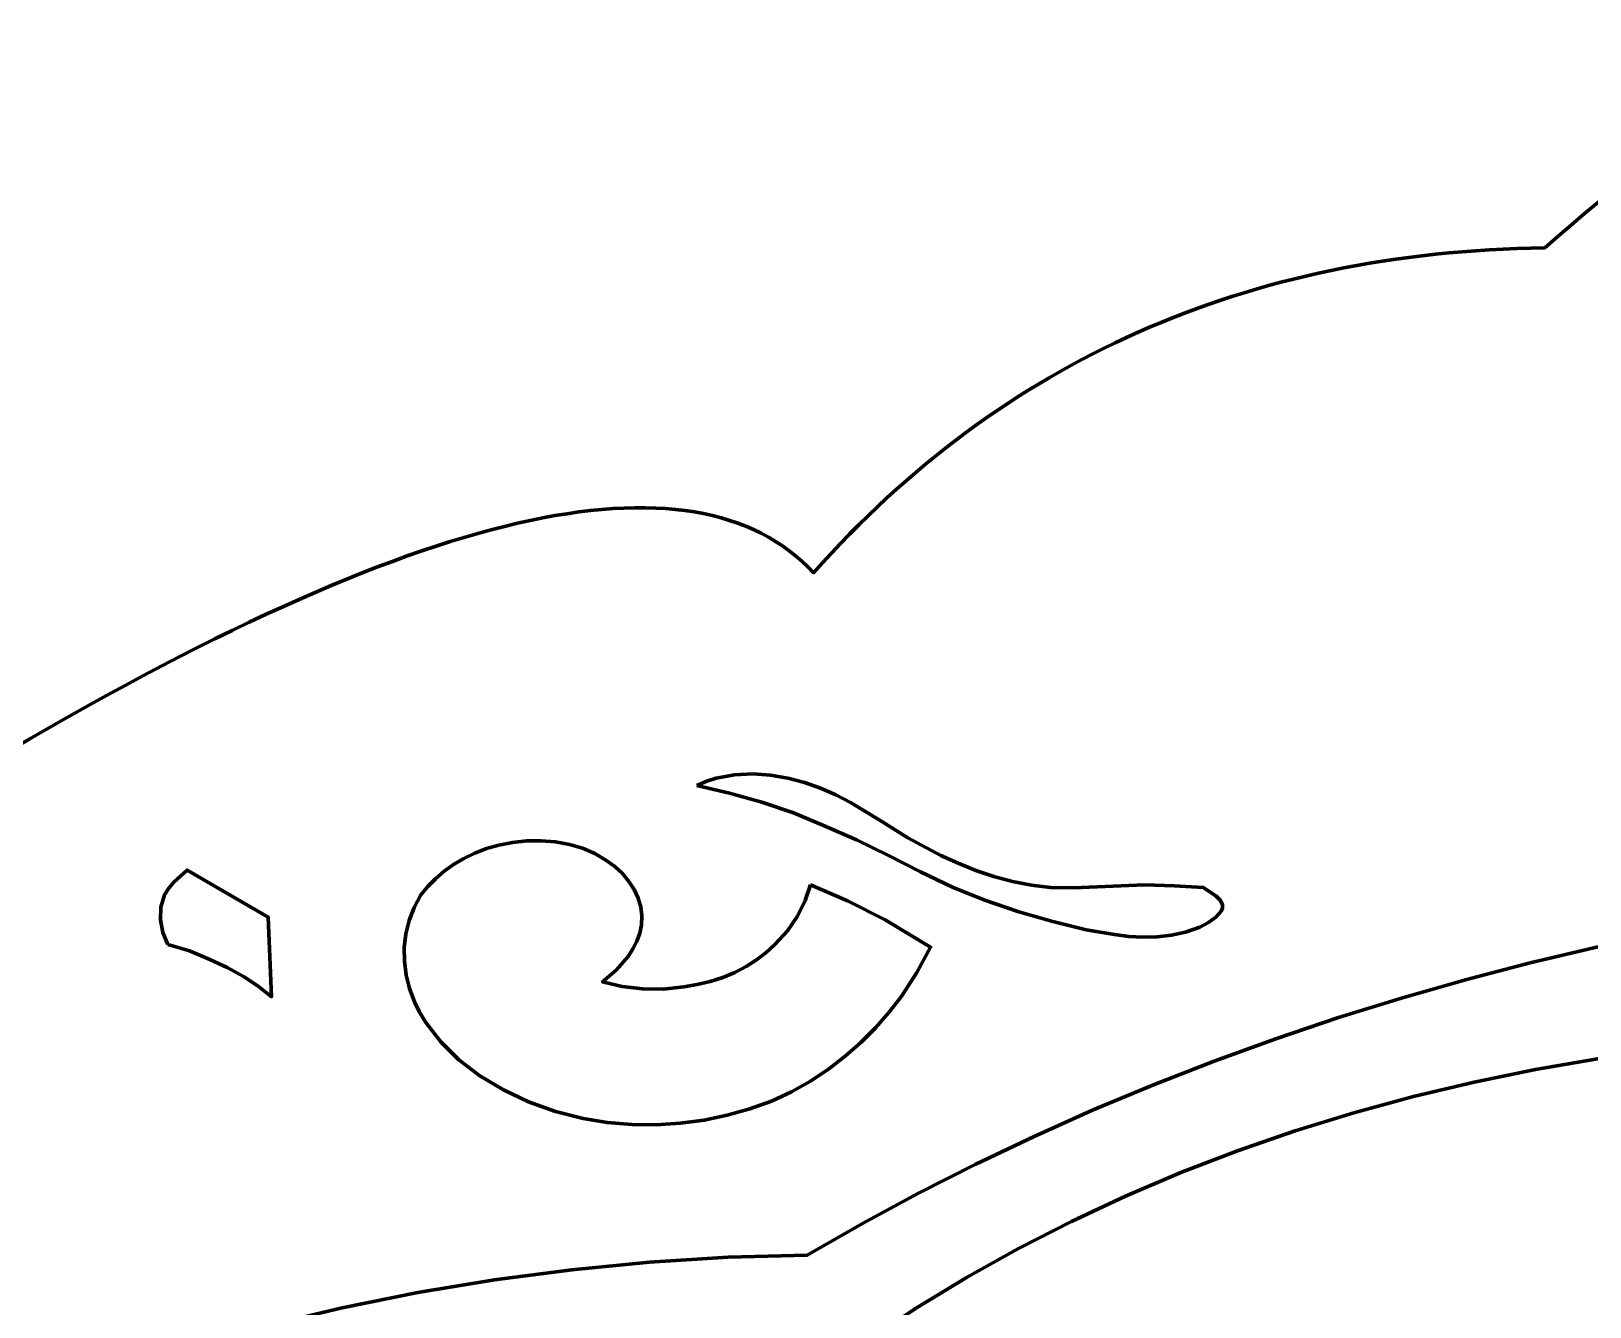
# Model space of a CAD drawing. Header units: millimetres. Extents: x -607 to 1451, y -798 to 283.
# Drawn here: x 333.4 to 348.88, y -640.19 to -627.52 of the extents above; entities that cross this region are included whole.
import ezdxf

# ---------------------------------------------------------------- set-up
doc = ezdxf.new("R2010")
doc.units = ezdxf.units.MM
doc.header["$MEASUREMENT"] = 0
doc.layers.add('layer 1', color=7, linetype='Continuous')

msp = doc.modelspace()

# ---------------------------------------------------------------- linework, layer by layer
at = {"layer": 'layer 1', "color": 242, "lineweight": 100}
msp.add_open_spline([(351.9345, -627.5165), (351.0278, -627.6915), (349.8621, -628.409), (348.4373, -629.6686), (348.4373, -629.6686), (345.4718, -629.7111), (343.0507, -630.7872), (341.1746, -632.8965), (341.1746, -632.8965), (339.9794, -631.6137), (337.2535, -632.2414), (332.9971, -634.7795), (332.9971, -634.7795), (330.6201, -634.0571), (328.2528, -635.1692), (325.8957, -638.115), (325.8957, -638.115), (324.6505, -637.3997), (323.3233, -637.1129), (321.9146, -637.2542), (321.9146, -637.2542), (320.578, -637.0313), (319.2867, -637.6591), (318.041, -639.1372), (318.041, -639.1372), (317.2286, -640.652), (317.6589, -642.0331), (319.3322, -643.2797), (319.3322, -643.2797), (321.52, -647.978), (322.614, -650.3273), (322.614, -650.3273), (322.614, -650.3273), (323.4749, -650.2913), (323.9051, -650.2735), (323.9051, -650.2735), (323.9051, -650.2735), (323.9412, -652.1743), (323.9589, -653.1248), (323.9589, -653.1248), (323.9589, -653.1248), (322.3451, -653.1247), (321.538, -653.1248), (321.538, -653.1248), (321.538, -653.1248), (323.6933, -656.3203), (324.5181, -658.4634), (324.0126, -659.5537), (324.0126, -659.5537), (324.0487, -677.5044), (324.0664, -686.4797), (324.0664, -686.4797), (324.0664, -686.4797), (323.0353, -688.1702), (323.0261, -689.7752), (324.0395, -691.2946), (324.0395, -691.2946), (324.4835, -692.2493), (324.0081, -693.3702), (322.6138, -694.6571), (322.6138, -694.6571), (323.4567, -696.6613), (323.4747, -698.6877), (322.6676, -700.7363), (322.6676, -700.7363), (323.1217, -705.5435), (325.184, -708.8075), (328.8546, -710.5277), (328.8546, -710.5277), (331.5938, -709.5959), (333.4408, -707.0317), (334.3957, -702.8345), (334.3957, -702.8345), (346.2676, -702.7268), (352.2034, -702.6732), (352.2034, -702.6732)], degree=3, knots=[0, 0, 0, 0, 0.05, 0.05, 0.05, 0.05, 0.1, 0.1, 0.1, 0.1, 0.15, 0.15, 0.15, 0.15, 0.2, 0.2, 0.2, 0.2, 0.25, 0.25, 0.25, 0.25, 0.3, 0.3, 0.3, 0.3, 0.35, 0.35, 0.35, 0.35, 0.4, 0.4, 0.4, 0.4, 0.45, 0.45, 0.45, 0.45, 0.5, 0.5, 0.5, 0.5, 0.55, 0.55, 0.55, 0.55, 0.6, 0.6, 0.6, 0.6, 0.65, 0.65, 0.65, 0.65, 0.7, 0.7, 0.7, 0.7, 0.75, 0.75, 0.75, 0.75, 0.8, 0.8, 0.8, 0.8, 0.85, 0.85, 0.85, 0.85, 0.9, 0.9, 0.9, 0.9, 1, 1, 1, 1], dxfattribs=at)
at = {"layer": 'layer 1', "lineweight": 100}
for points, knots in [([(340.0152, -635.011), (340.0152, -635.011), (340.1158, -634.9657), (340.1158, -634.9657), (340.1158, -634.9657), (340.1158, -634.9657), (340.2087, -634.9371), (340.2087, -634.9371), (340.2087, -634.9371), (340.2087, -634.9371), (340.3894, -634.9041), (340.3894, -634.9041), (340.3894, -634.9041), (340.3894, -634.9041), (340.5708, -634.8944), (340.5708, -634.8944), (340.5708, -634.8944), (340.5708, -634.8944), (340.7485, -634.9061), (340.7485, -634.9061), (340.7485, -634.9061), (340.7485, -634.9061), (340.9179, -634.9371), (340.9179, -634.9371), (340.9179, -634.9371), (340.9179, -634.9371), (341.086, -634.9797), (341.086, -634.9797), (341.086, -634.9797), (341.086, -634.9797), (341.2448, -635.0362), (341.2448, -635.0362), (341.2448, -635.0362), (341.2448, -635.0362), (341.3963, -635.104), (341.3963, -635.104), (341.3963, -635.104), (341.3963, -635.104), (341.5424, -635.1807), (341.5424, -635.1807), (341.5424, -635.1807), (341.5424, -635.1807), (341.8258, -635.3516), (341.8258, -635.3516), (341.8258, -635.3516), (341.8258, -635.3516), (342.1108, -635.5294), (342.1108, -635.5294), (342.1108, -635.5294), (342.1108, -635.5294), (342.4392, -635.7046), (342.4392, -635.7046), (342.4392, -635.7046), (342.4392, -635.7046), (342.6104, -635.783), (342.6104, -635.783), (342.6104, -635.783), (342.6104, -635.783), (342.786, -635.8532), (342.786, -635.8532), (342.786, -635.8532), (342.786, -635.8532), (342.9659, -635.9136), (342.9659, -635.9136), (342.9659, -635.9136), (342.9659, -635.9136), (343.15, -635.9631), (343.15, -635.9631), (343.15, -635.9631), (343.15, -635.9631), (343.3379, -636.0001), (343.3379, -636.0001), (343.3379, -636.0001), (343.3379, -636.0001), (343.5293, -636.023), (343.5293, -636.023), (343.5293, -636.023), (343.5293, -636.023), (343.7577, -636.0263), (343.7577, -636.0263), (343.7577, -636.0263), (343.7577, -636.0263), (343.9911, -636.0171), (343.9911, -636.0171), (343.9911, -636.0171), (343.9911, -636.0171), (344.4643, -635.9983), (344.4643, -635.9983), (344.4643, -635.9983), (344.4643, -635.9983), (344.7567, -636.0085), (344.7567, -636.0085), (344.7567, -636.0085), (344.7567, -636.0085), (345.0446, -636.023), (345.0446, -636.023), (345.0446, -636.023), (345.0446, -636.023), (345.1711, -636.1075), (345.1711, -636.1075), (345.1711, -636.1075), (345.1711, -636.1075), (345.2168, -636.1526), (345.2168, -636.1526), (345.2168, -636.1526), (345.2168, -636.1526), (345.2381, -636.1957), (345.2381, -636.1957), (345.2381, -636.1957), (345.2381, -636.1957), (345.2355, -636.2281), (345.2355, -636.2281), (345.2355, -636.2281), (345.2355, -636.2281), (345.2226, -636.2592), (345.2226, -636.2592), (345.2226, -636.2592), (345.2226, -636.2592), (345.1718, -636.3173), (345.1718, -636.3173), (345.1718, -636.3173), (345.1718, -636.3173), (345.0976, -636.3701), (345.0976, -636.3701), (345.0976, -636.3701), (345.0976, -636.3701), (345.0123, -636.4178), (345.0123, -636.4178), (345.0123, -636.4178), (345.0123, -636.4178), (344.8705, -636.467), (344.8705, -636.467), (344.8705, -636.467), (344.8705, -636.467), (344.7288, -636.4983), (344.7288, -636.4983), (344.7288, -636.4983), (344.7288, -636.4983), (344.5875, -636.5142), (344.5875, -636.5142), (344.5875, -636.5142), (344.5875, -636.5142), (344.4465, -636.5168), (344.4465, -636.5168), (344.4465, -636.5168), (344.4465, -636.5168), (344.3056, -636.5086), (344.3056, -636.5086), (344.3056, -636.5086), (344.3056, -636.5086), (344.1649, -636.492), (344.1649, -636.492), (344.1649, -636.492), (344.1649, -636.492), (343.884, -636.4425), (343.884, -636.4425), (343.884, -636.4425), (343.884, -636.4425), (343.5397, -636.3576), (343.5397, -636.3576), (343.5397, -636.3576), (343.5397, -636.3576), (343.2024, -636.2605), (343.2024, -636.2605), (343.2024, -636.2605), (343.2024, -636.2605), (342.8754, -636.1494), (342.8754, -636.1494), (342.8754, -636.1494), (342.8754, -636.1494), (342.5622, -636.023), (342.5622, -636.023), (342.5622, -636.023), (342.5622, -636.023), (342.2365, -635.8686), (342.2365, -635.8686), (342.2365, -635.8686), (342.2365, -635.8686), (341.9195, -635.707), (341.9195, -635.707), (341.9195, -635.707), (341.9195, -635.707), (341.6014, -635.549), (341.6014, -635.549), (341.6014, -635.549), (341.6014, -635.549), (341.2726, -635.406), (341.2726, -635.406), (341.2726, -635.406), (341.2726, -635.406), (340.9745, -635.282), (340.9745, -635.282), (340.9745, -635.282), (340.9745, -635.282), (340.6628, -635.1769), (340.6628, -635.1769), (340.6628, -635.1769), (340.6628, -635.1769), (340.3417, -635.0877), (340.3417, -635.0877), (340.3417, -635.0877), (340.3417, -635.0877), (340.0152, -635.0112), (340.0152, -635.0112)], [0, 0, 0, 0, 0.0192308, 0.0192308, 0.0192308, 0.0192308, 0.0384615, 0.0384615, 0.0384615, 0.0384615, 0.0576923, 0.0576923, 0.0576923, 0.0576923, 0.0769231, 0.0769231, 0.0769231, 0.0769231, 0.0961538, 0.0961538, 0.0961538, 0.0961538, 0.1153846, 0.1153846, 0.1153846, 0.1153846, 0.1346154, 0.1346154, 0.1346154, 0.1346154, 0.1538462, 0.1538462, 0.1538462, 0.1538462, 0.1730769, 0.1730769, 0.1730769, 0.1730769, 0.1923077, 0.1923077, 0.1923077, 0.1923077, 0.2115385, 0.2115385, 0.2115385, 0.2115385, 0.2307692, 0.2307692, 0.2307692, 0.2307692, 0.25, 0.25, 0.25, 0.25, 0.2692308, 0.2692308, 0.2692308, 0.2692308, 0.2884615, 0.2884615, 0.2884615, 0.2884615, 0.3076923, 0.3076923, 0.3076923, 0.3076923, 0.3269231, 0.3269231, 0.3269231, 0.3269231, 0.3461538, 0.3461538, 0.3461538, 0.3461538, 0.3653846, 0.3653846, 0.3653846, 0.3653846, 0.3846154, 0.3846154, 0.3846154, 0.3846154, 0.4038462, 0.4038462, 0.4038462, 0.4038462, 0.4230769, 0.4230769, 0.4230769, 0.4230769, 0.4423077, 0.4423077, 0.4423077, 0.4423077, 0.4615385, 0.4615385, 0.4615385, 0.4615385, 0.4807692, 0.4807692, 0.4807692, 0.4807692, 0.5, 0.5, 0.5, 0.5, 0.5192308, 0.5192308, 0.5192308, 0.5192308, 0.5384615, 0.5384615, 0.5384615, 0.5384615, 0.5576923, 0.5576923, 0.5576923, 0.5576923, 0.5769231, 0.5769231, 0.5769231, 0.5769231, 0.5961538, 0.5961538, 0.5961538, 0.5961538, 0.6153846, 0.6153846, 0.6153846, 0.6153846, 0.6346154, 0.6346154, 0.6346154, 0.6346154, 0.6538462, 0.6538462, 0.6538462, 0.6538462, 0.6730769, 0.6730769, 0.6730769, 0.6730769, 0.6923077, 0.6923077, 0.6923077, 0.6923077, 0.7115385, 0.7115385, 0.7115385, 0.7115385, 0.7307692, 0.7307692, 0.7307692, 0.7307692, 0.75, 0.75, 0.75, 0.75, 0.7692308, 0.7692308, 0.7692308, 0.7692308, 0.7884615, 0.7884615, 0.7884615, 0.7884615, 0.8076923, 0.8076923, 0.8076923, 0.8076923, 0.8269231, 0.8269231, 0.8269231, 0.8269231, 0.8461538, 0.8461538, 0.8461538, 0.8461538, 0.8653846, 0.8653846, 0.8653846, 0.8653846, 0.8846154, 0.8846154, 0.8846154, 0.8846154, 0.9038462, 0.9038462, 0.9038462, 0.9038462, 0.9230769, 0.9230769, 0.9230769, 0.9230769, 0.9423077, 0.9423077, 0.9423077, 0.9423077, 0.9615385, 0.9615385, 0.9615385, 0.9615385, 1, 1, 1, 1]), ([(341.1436, -635.9982), (341.1436, -635.9982), (341.0916, -636.1535), (341.0916, -636.1535), (341.0916, -636.1535), (341.0916, -636.1535), (341.0169, -636.3076), (341.0169, -636.3076), (341.0169, -636.3076), (341.0169, -636.3076), (340.9169, -636.455), (340.9169, -636.455), (340.9169, -636.455), (340.9169, -636.455), (340.789, -636.5905), (340.789, -636.5905), (340.789, -636.5905), (340.789, -636.5905), (340.7038, -636.6703), (340.7038, -636.6703), (340.7038, -636.6703), (340.7038, -636.6703), (340.6086, -636.7433), (340.6086, -636.7433), (340.6086, -636.7433), (340.6086, -636.7433), (340.5043, -636.809), (340.5043, -636.809), (340.5043, -636.809), (340.5043, -636.809), (340.3924, -636.867), (340.3924, -636.867), (340.3924, -636.867), (340.3924, -636.867), (340.2735, -636.9166), (340.2735, -636.9166), (340.2735, -636.9166), (340.2735, -636.9166), (340.1489, -636.9574), (340.1489, -636.9574), (340.1489, -636.9574), (340.1489, -636.9574), (340.0195, -636.9887), (340.0195, -636.9887), (340.0195, -636.9887), (340.0195, -636.9887), (339.8863, -637.0102), (339.8863, -637.0102), (339.8863, -637.0102), (339.8863, -637.0102), (339.6825, -637.0333), (339.6825, -637.0333), (339.6825, -637.0333), (339.6825, -637.0333), (339.4766, -637.0316), (339.4766, -637.0316), (339.4766, -637.0316), (339.4766, -637.0316), (339.2739, -637.0067), (339.2739, -637.0067), (339.2739, -637.0067), (339.2739, -637.0067), (339.0803, -636.9607), (339.0803, -636.9607), (339.0803, -636.9607), (339.0803, -636.9607), (339.2158, -636.8437), (339.2158, -636.8437), (339.2158, -636.8437), (339.2158, -636.8437), (339.333, -636.7075), (339.333, -636.7075), (339.333, -636.7075), (339.333, -636.7075), (339.3812, -636.6335), (339.3812, -636.6335), (339.3812, -636.6335), (339.3812, -636.6335), (339.4206, -636.556), (339.4206, -636.556), (339.4206, -636.556), (339.4206, -636.556), (339.4497, -636.4758), (339.4497, -636.4758), (339.4497, -636.4758), (339.4497, -636.4758), (339.4672, -636.3932), (339.4672, -636.3932), (339.4672, -636.3932), (339.4672, -636.3932), (339.47, -636.3057), (339.47, -636.3057), (339.47, -636.3057), (339.47, -636.3057), (339.4583, -636.2176), (339.4583, -636.2176), (339.4583, -636.2176), (339.4583, -636.2176), (339.4328, -636.1301), (339.4328, -636.1301), (339.4328, -636.1301), (339.4328, -636.1301), (339.3937, -636.0448), (339.3937, -636.0448), (339.3937, -636.0448), (339.3937, -636.0448), (339.3416, -635.9628), (339.3416, -635.9628), (339.3416, -635.9628), (339.3416, -635.9628), (339.2772, -635.8857), (339.2772, -635.8857), (339.2772, -635.8857), (339.2772, -635.8857), (339.2007, -635.8148), (339.2007, -635.8148), (339.2007, -635.8148), (339.2007, -635.8148), (339.1125, -635.7515), (339.1125, -635.7515), (339.1125, -635.7515), (339.1125, -635.7515), (339.0036, -635.6863), (339.0036, -635.6863), (339.0036, -635.6863), (339.0036, -635.6863), (338.8818, -635.6343), (338.8818, -635.6343), (338.8818, -635.6343), (338.8818, -635.6343), (338.7502, -635.5957), (338.7502, -635.5957), (338.7502, -635.5957), (338.7502, -635.5957), (338.6117, -635.5706), (338.6117, -635.5706), (338.6117, -635.5706), (338.6117, -635.5706), (338.4694, -635.5587), (338.4694, -635.5587), (338.4694, -635.5587), (338.4694, -635.5587), (338.3262, -635.5602), (338.3262, -635.5602), (338.3262, -635.5602), (338.3262, -635.5602), (338.1849, -635.5752), (338.1849, -635.5752), (338.1849, -635.5752), (338.1849, -635.5752), (338.0487, -635.6034), (338.0487, -635.6034), (338.0487, -635.6034), (338.0487, -635.6034), (337.9258, -635.6372), (337.9258, -635.6372), (337.9258, -635.6372), (337.9258, -635.6372), (337.8098, -635.681), (337.8098, -635.681), (337.8098, -635.681), (337.8098, -635.681), (337.701, -635.7338), (337.701, -635.7338), (337.701, -635.7338), (337.701, -635.7338), (337.5998, -635.7944), (337.5998, -635.7944), (337.5998, -635.7944), (337.5998, -635.7944), (337.5062, -635.8621), (337.5062, -635.8621), (337.5062, -635.8621), (337.5062, -635.8621), (337.4207, -635.9359), (337.4207, -635.9359), (337.4207, -635.9359), (337.4207, -635.9359), (337.3435, -636.0144), (337.3435, -636.0144), (337.3435, -636.0144), (337.3435, -636.0144), (337.2749, -636.097), (337.2749, -636.097), (337.2749, -636.097), (337.2749, -636.097), (337.2077, -636.222), (337.2077, -636.222), (337.2077, -636.222), (337.2077, -636.222), (337.1581, -636.3517), (337.1581, -636.3517), (337.1581, -636.3517), (337.1581, -636.3517), (337.1259, -636.4851), (337.1259, -636.4851), (337.1259, -636.4851), (337.1259, -636.4851), (337.1105, -636.6206), (337.1105, -636.6206), (337.1105, -636.6206), (337.1105, -636.6206), (337.1118, -636.7569), (337.1118, -636.7569), (337.1118, -636.7569), (337.1118, -636.7569), (337.1291, -636.8928), (337.1291, -636.8928), (337.1291, -636.8928), (337.1291, -636.8928), (337.1622, -637.027), (337.1622, -637.027), (337.1622, -637.027), (337.1622, -637.027), (337.2105, -637.1581), (337.2105, -637.1581), (337.2105, -637.1581), (337.2105, -637.1581), (337.2621, -637.2631), (337.2621, -637.2631), (337.2621, -637.2631), (337.2621, -637.2631), (337.3234, -637.3649), (337.3234, -637.3649), (337.3234, -637.3649), (337.3234, -637.3649), (337.4726, -637.5578), (337.4726, -637.5578), (337.4726, -637.5578), (337.4726, -637.5578), (337.6536, -637.7351), (337.6536, -637.7351), (337.6536, -637.7351), (337.6536, -637.7351), (337.8621, -637.8948), (337.8621, -637.8948), (337.8621, -637.8948), (337.8621, -637.8948), (338.0941, -638.035), (338.0941, -638.035), (338.0941, -638.035), (338.0941, -638.035), (338.345, -638.1535), (338.345, -638.1535), (338.345, -638.1535), (338.345, -638.1535), (338.6107, -638.2486), (338.6107, -638.2486), (338.6107, -638.2486), (338.6107, -638.2486), (338.8869, -638.3181), (338.8869, -638.3181), (338.8869, -638.3181), (338.8869, -638.3181), (339.1267, -638.3565), (339.1267, -638.3565), (339.1267, -638.3565), (339.1267, -638.3565), (339.3685, -638.3769), (339.3685, -638.3769), (339.3685, -638.3769), (339.3685, -638.3769), (339.6105, -638.3795), (339.6105, -638.3795), (339.6105, -638.3795), (339.6105, -638.3795), (339.8507, -638.365), (339.8507, -638.365), (339.8507, -638.365), (339.8507, -638.365), (340.0873, -638.3337), (340.0873, -638.3337), (340.0873, -638.3337), (340.0873, -638.3337), (340.3184, -638.2865), (340.3184, -638.2865), (340.3184, -638.2865), (340.3184, -638.2865), (340.5422, -638.2234), (340.5422, -638.2234), (340.5422, -638.2234), (340.5422, -638.2234), (340.7568, -638.1454), (340.7568, -638.1454), (340.7568, -638.1454), (340.7568, -638.1454), (340.9565, -638.0522), (340.9565, -638.0522), (340.9565, -638.0522), (340.9565, -638.0522), (341.1452, -637.946), (341.1452, -637.946), (341.1452, -637.946), (341.1452, -637.946), (341.3229, -637.8279), (341.3229, -637.8279), (341.3229, -637.8279), (341.3229, -637.8279), (341.4896, -637.6993), (341.4896, -637.6993), (341.4896, -637.6993), (341.4896, -637.6993), (341.6452, -637.5619), (341.6452, -637.5619), (341.6452, -637.5619), (341.6452, -637.5619), (341.7899, -637.4167), (341.7899, -637.4167), (341.7899, -637.4167), (341.7899, -637.4167), (341.9236, -637.2652), (341.9236, -637.2652), (341.9236, -637.2652), (341.9236, -637.2652), (342.0464, -637.1088), (342.0464, -637.1088), (342.0464, -637.1088), (342.0464, -637.1088), (342.2006, -636.8691), (342.2006, -636.8691), (342.2006, -636.8691), (342.2006, -636.8691), (342.3365, -636.6152), (342.3365, -636.6152), (342.3365, -636.6152), (342.3365, -636.6152), (341.8851, -636.3438), (341.8851, -636.3438), (341.8851, -636.3438), (341.8851, -636.3438), (341.5135, -636.1545), (341.5135, -636.1545), (341.5135, -636.1545), (341.5135, -636.1545), (341.1436, -635.9983), (341.1436, -635.9983)], [0, 0, 0, 0, 0.0117647, 0.0117647, 0.0117647, 0.0117647, 0.0235294, 0.0235294, 0.0235294, 0.0235294, 0.0352941, 0.0352941, 0.0352941, 0.0352941, 0.0470588, 0.0470588, 0.0470588, 0.0470588, 0.0588235, 0.0588235, 0.0588235, 0.0588235, 0.0705882, 0.0705882, 0.0705882, 0.0705882, 0.0823529, 0.0823529, 0.0823529, 0.0823529, 0.0941176, 0.0941176, 0.0941176, 0.0941176, 0.1058824, 0.1058824, 0.1058824, 0.1058824, 0.1176471, 0.1176471, 0.1176471, 0.1176471, 0.1294118, 0.1294118, 0.1294118, 0.1294118, 0.1411765, 0.1411765, 0.1411765, 0.1411765, 0.1529412, 0.1529412, 0.1529412, 0.1529412, 0.1647059, 0.1647059, 0.1647059, 0.1647059, 0.1764706, 0.1764706, 0.1764706, 0.1764706, 0.1882353, 0.1882353, 0.1882353, 0.1882353, 0.2, 0.2, 0.2, 0.2, 0.2117647, 0.2117647, 0.2117647, 0.2117647, 0.2235294, 0.2235294, 0.2235294, 0.2235294, 0.2352941, 0.2352941, 0.2352941, 0.2352941, 0.2470588, 0.2470588, 0.2470588, 0.2470588, 0.2588235, 0.2588235, 0.2588235, 0.2588235, 0.2705882, 0.2705882, 0.2705882, 0.2705882, 0.2823529, 0.2823529, 0.2823529, 0.2823529, 0.2941176, 0.2941176, 0.2941176, 0.2941176, 0.3058824, 0.3058824, 0.3058824, 0.3058824, 0.3176471, 0.3176471, 0.3176471, 0.3176471, 0.3294118, 0.3294118, 0.3294118, 0.3294118, 0.3411765, 0.3411765, 0.3411765, 0.3411765, 0.3529412, 0.3529412, 0.3529412, 0.3529412, 0.3647059, 0.3647059, 0.3647059, 0.3647059, 0.3764706, 0.3764706, 0.3764706, 0.3764706, 0.3882353, 0.3882353, 0.3882353, 0.3882353, 0.4, 0.4, 0.4, 0.4, 0.4117647, 0.4117647, 0.4117647, 0.4117647, 0.4235294, 0.4235294, 0.4235294, 0.4235294, 0.4352941, 0.4352941, 0.4352941, 0.4352941, 0.4470588, 0.4470588, 0.4470588, 0.4470588, 0.4588235, 0.4588235, 0.4588235, 0.4588235, 0.4705882, 0.4705882, 0.4705882, 0.4705882, 0.4823529, 0.4823529, 0.4823529, 0.4823529, 0.4941176, 0.4941176, 0.4941176, 0.4941176, 0.5058824, 0.5058824, 0.5058824, 0.5058824, 0.5176471, 0.5176471, 0.5176471, 0.5176471, 0.5294118, 0.5294118, 0.5294118, 0.5294118, 0.5411765, 0.5411765, 0.5411765, 0.5411765, 0.5529412, 0.5529412, 0.5529412, 0.5529412, 0.5647059, 0.5647059, 0.5647059, 0.5647059, 0.5764706, 0.5764706, 0.5764706, 0.5764706, 0.5882353, 0.5882353, 0.5882353, 0.5882353, 0.6, 0.6, 0.6, 0.6, 0.6117647, 0.6117647, 0.6117647, 0.6117647, 0.6235294, 0.6235294, 0.6235294, 0.6235294, 0.6352941, 0.6352941, 0.6352941, 0.6352941, 0.6470588, 0.6470588, 0.6470588, 0.6470588, 0.6588235, 0.6588235, 0.6588235, 0.6588235, 0.6705882, 0.6705882, 0.6705882, 0.6705882, 0.6823529, 0.6823529, 0.6823529, 0.6823529, 0.6941176, 0.6941176, 0.6941176, 0.6941176, 0.7058824, 0.7058824, 0.7058824, 0.7058824, 0.7176471, 0.7176471, 0.7176471, 0.7176471, 0.7294118, 0.7294118, 0.7294118, 0.7294118, 0.7411765, 0.7411765, 0.7411765, 0.7411765, 0.7529412, 0.7529412, 0.7529412, 0.7529412, 0.7647059, 0.7647059, 0.7647059, 0.7647059, 0.7764706, 0.7764706, 0.7764706, 0.7764706, 0.7882353, 0.7882353, 0.7882353, 0.7882353, 0.8, 0.8, 0.8, 0.8, 0.8117647, 0.8117647, 0.8117647, 0.8117647, 0.8235294, 0.8235294, 0.8235294, 0.8235294, 0.8352941, 0.8352941, 0.8352941, 0.8352941, 0.8470588, 0.8470588, 0.8470588, 0.8470588, 0.8588235, 0.8588235, 0.8588235, 0.8588235, 0.8705882, 0.8705882, 0.8705882, 0.8705882, 0.8823529, 0.8823529, 0.8823529, 0.8823529, 0.8941176, 0.8941176, 0.8941176, 0.8941176, 0.9058824, 0.9058824, 0.9058824, 0.9058824, 0.9176471, 0.9176471, 0.9176471, 0.9176471, 0.9294118, 0.9294118, 0.9294118, 0.9294118, 0.9411765, 0.9411765, 0.9411765, 0.9411765, 0.9529412, 0.9529412, 0.9529412, 0.9529412, 0.9647059, 0.9647059, 0.9647059, 0.9647059, 0.9764706, 0.9764706, 0.9764706, 0.9764706, 1, 1, 1, 1]), ([(334.7603, -636.5904), (334.7603, -636.5904), (334.9782, -636.6541), (334.9782, -636.6541), (334.9782, -636.6541), (334.9782, -636.6541), (335.1793, -636.7386), (335.1793, -636.7386), (335.1793, -636.7386), (335.1793, -636.7386), (335.3516, -636.8181), (335.3516, -636.8181), (335.3516, -636.8181), (335.3516, -636.8181), (335.5118, -636.9072), (335.5118, -636.9072), (335.5118, -636.9072), (335.5118, -636.9072), (335.6587, -637.0046), (335.6587, -637.0046), (335.6587, -637.0046), (335.6587, -637.0046), (335.792, -637.1088), (335.792, -637.1088), (335.792, -637.1088), (335.792, -637.1088), (335.7596, -636.3191), (335.7596, -636.3191), (335.7596, -636.3191), (335.7596, -636.3191), (334.9537, -635.8502), (334.9537, -635.8502), (334.9537, -635.8502), (334.9537, -635.8502), (334.8245, -635.9683), (334.8245, -635.9683), (334.8245, -635.9683), (334.8245, -635.9683), (334.7707, -636.0314), (334.7707, -636.0314), (334.7707, -636.0314), (334.7707, -636.0314), (334.728, -636.097), (334.728, -636.097), (334.728, -636.097), (334.728, -636.097), (334.6923, -636.2187), (334.6923, -636.2187), (334.6923, -636.2187), (334.6923, -636.2187), (334.6888, -636.3445), (334.6888, -636.3445), (334.6888, -636.3445), (334.6888, -636.3445), (334.7131, -636.4699), (334.7131, -636.4699), (334.7131, -636.4699), (334.7131, -636.4699), (334.7603, -636.5905), (334.7603, -636.5905)], [0, 0, 0, 0, 0.0625, 0.0625, 0.0625, 0.0625, 0.125, 0.125, 0.125, 0.125, 0.1875, 0.1875, 0.1875, 0.1875, 0.25, 0.25, 0.25, 0.25, 0.3125, 0.3125, 0.3125, 0.3125, 0.375, 0.375, 0.375, 0.375, 0.4375, 0.4375, 0.4375, 0.4375, 0.5, 0.5, 0.5, 0.5, 0.5625, 0.5625, 0.5625, 0.5625, 0.625, 0.625, 0.625, 0.625, 0.6875, 0.6875, 0.6875, 0.6875, 0.75, 0.75, 0.75, 0.75, 0.8125, 0.8125, 0.8125, 0.8125, 0.875, 0.875, 0.875, 0.875, 1, 1, 1, 1]), ([(323.7666, -643.0318), (323.7666, -643.0318), (329.6987, -643.0318), (329.6987, -643.0318), (329.6987, -643.0318), (329.6987, -643.0318), (330.3039, -642.6457), (330.3039, -642.6457), (330.3039, -642.6457), (330.3039, -642.6457), (330.9286, -642.2815), (330.9286, -642.2815), (330.9286, -642.2815), (330.9286, -642.2815), (331.5715, -641.9396), (331.5715, -641.9396), (331.5715, -641.9396), (331.5715, -641.9396), (332.2316, -641.6205), (332.2316, -641.6205), (332.2316, -641.6205), (332.2316, -641.6205), (332.9079, -641.3242), (332.9079, -641.3242), (332.9079, -641.3242), (332.9079, -641.3242), (333.5993, -641.0513), (333.5993, -641.0513), (333.5993, -641.0513), (333.5993, -641.0513), (334.3047, -640.802), (334.3047, -640.802), (334.3047, -640.802), (334.3047, -640.802), (335.0231, -640.5766), (335.0231, -640.5766), (335.0231, -640.5766), (335.0231, -640.5766), (335.7535, -640.3756), (335.7535, -640.3756), (335.7535, -640.3756), (335.7535, -640.3756), (336.4947, -640.1991), (336.4947, -640.1991), (336.4947, -640.1991), (336.4947, -640.1991), (337.2457, -640.0476), (337.2457, -640.0476), (337.2457, -640.0476), (337.2457, -640.0476), (338.0055, -639.9214), (338.0055, -639.9214), (338.0055, -639.9214), (338.0055, -639.9214), (338.7731, -639.8207), (338.7731, -639.8207), (338.7731, -639.8207), (338.7731, -639.8207), (339.5472, -639.7459), (339.5472, -639.7459), (339.5472, -639.7459), (339.5472, -639.7459), (340.327, -639.6974), (340.327, -639.6974), (340.327, -639.6974), (340.327, -639.6974), (341.1114, -639.6755), (341.1114, -639.6755), (341.1114, -639.6755), (341.1114, -639.6755), (341.6599, -639.3614), (341.6599, -639.3614), (341.6599, -639.3614), (341.6599, -639.3614), (342.2189, -639.06), (342.2189, -639.06), (342.2189, -639.06), (342.2189, -639.06), (342.7877, -638.7713), (342.7877, -638.7713), (342.7877, -638.7713), (342.7877, -638.7713), (343.366, -638.4957), (343.366, -638.4957), (343.366, -638.4957), (343.366, -638.4957), (343.9535, -638.2332), (343.9535, -638.2332), (343.9535, -638.2332), (343.9535, -638.2332), (344.5498, -637.984), (344.5498, -637.984), (344.5498, -637.984), (344.5498, -637.984), (345.1544, -637.7479), (345.1544, -637.7479), (345.1544, -637.7479), (345.1544, -637.7479), (345.7672, -637.5254), (345.7672, -637.5254), (345.7672, -637.5254), (345.7672, -637.5254), (346.3874, -637.3165), (346.3874, -637.3165), (346.3874, -637.3165), (346.3874, -637.3165), (347.0151, -637.1213), (347.0151, -637.1213), (347.0151, -637.1213), (347.0151, -637.1213), (347.6496, -636.9399), (347.6496, -636.9399), (347.6496, -636.9399), (347.6496, -636.9399), (348.2906, -636.7725), (348.2906, -636.7725), (348.2906, -636.7725), (348.2906, -636.7725), (348.9377, -636.6191), (348.9377, -636.6191), (348.9377, -636.6191), (348.9377, -636.6191), (349.5907, -636.4801), (349.5907, -636.4801), (349.5907, -636.4801), (349.5907, -636.4801), (350.2489, -636.3554), (350.2489, -636.3554), (350.2489, -636.3554), (350.2489, -636.3554), (350.9122, -636.2451), (350.9122, -636.2451)], [0, 0, 0, 0, 0.0294118, 0.0294118, 0.0294118, 0.0294118, 0.0588235, 0.0588235, 0.0588235, 0.0588235, 0.0882353, 0.0882353, 0.0882353, 0.0882353, 0.1176471, 0.1176471, 0.1176471, 0.1176471, 0.1470588, 0.1470588, 0.1470588, 0.1470588, 0.1764706, 0.1764706, 0.1764706, 0.1764706, 0.2058824, 0.2058824, 0.2058824, 0.2058824, 0.2352941, 0.2352941, 0.2352941, 0.2352941, 0.2647059, 0.2647059, 0.2647059, 0.2647059, 0.2941176, 0.2941176, 0.2941176, 0.2941176, 0.3235294, 0.3235294, 0.3235294, 0.3235294, 0.3529412, 0.3529412, 0.3529412, 0.3529412, 0.3823529, 0.3823529, 0.3823529, 0.3823529, 0.4117647, 0.4117647, 0.4117647, 0.4117647, 0.4411765, 0.4411765, 0.4411765, 0.4411765, 0.4705882, 0.4705882, 0.4705882, 0.4705882, 0.5, 0.5, 0.5, 0.5, 0.5294118, 0.5294118, 0.5294118, 0.5294118, 0.5588235, 0.5588235, 0.5588235, 0.5588235, 0.5882353, 0.5882353, 0.5882353, 0.5882353, 0.6176471, 0.6176471, 0.6176471, 0.6176471, 0.6470588, 0.6470588, 0.6470588, 0.6470588, 0.6764706, 0.6764706, 0.6764706, 0.6764706, 0.7058824, 0.7058824, 0.7058824, 0.7058824, 0.7352941, 0.7352941, 0.7352941, 0.7352941, 0.7647059, 0.7647059, 0.7647059, 0.7647059, 0.7941176, 0.7941176, 0.7941176, 0.7941176, 0.8235294, 0.8235294, 0.8235294, 0.8235294, 0.8529412, 0.8529412, 0.8529412, 0.8529412, 0.8823529, 0.8823529, 0.8823529, 0.8823529, 0.9117647, 0.9117647, 0.9117647, 0.9117647, 0.9411765, 0.9411765, 0.9411765, 0.9411765, 1, 1, 1, 1]), ([(341.7242, -640.5145), (341.7242, -640.5145), (342.2044, -640.1964), (342.2044, -640.1964), (342.2044, -640.1964), (342.2044, -640.1964), (342.7003, -639.8947), (342.7003, -639.8947), (342.7003, -639.8947), (342.7003, -639.8947), (343.2108, -639.6094), (343.2108, -639.6094), (343.2108, -639.6094), (343.2108, -639.6094), (343.7352, -639.3411), (343.7352, -639.3411), (343.7352, -639.3411), (343.7352, -639.3411), (344.273, -639.0898), (344.273, -639.0898), (344.273, -639.0898), (344.273, -639.0898), (344.8231, -638.8559), (344.8231, -638.8559), (344.8231, -638.8559), (344.8231, -638.8559), (345.385, -638.6396), (345.385, -638.6396), (345.385, -638.6396), (345.385, -638.6396), (345.9578, -638.4413), (345.9578, -638.4413), (345.9578, -638.4413), (345.9578, -638.4413), (346.5409, -638.261), (346.5409, -638.261), (346.5409, -638.261), (346.5409, -638.261), (347.1335, -638.0991), (347.1335, -638.0991), (347.1335, -638.0991), (347.1335, -638.0991), (347.7349, -637.9558), (347.7349, -637.9558), (347.7349, -637.9558), (347.7349, -637.9558), (348.3443, -637.8315), (348.3443, -637.8315), (348.3443, -637.8315), (348.3443, -637.8315), (348.9611, -637.7262), (348.9611, -637.7262), (348.9611, -637.7262), (348.9611, -637.7262), (349.5844, -637.6405), (349.5844, -637.6405), (349.5844, -637.6405), (349.5844, -637.6405), (350.2135, -637.5745), (350.2135, -637.5745), (350.2135, -637.5745), (350.2135, -637.5745), (350.8477, -637.5284), (350.8477, -637.5284)], [0, 0, 0, 0, 0.0588235, 0.0588235, 0.0588235, 0.0588235, 0.1176471, 0.1176471, 0.1176471, 0.1176471, 0.1764706, 0.1764706, 0.1764706, 0.1764706, 0.2352941, 0.2352941, 0.2352941, 0.2352941, 0.2941176, 0.2941176, 0.2941176, 0.2941176, 0.3529412, 0.3529412, 0.3529412, 0.3529412, 0.4117647, 0.4117647, 0.4117647, 0.4117647, 0.4705882, 0.4705882, 0.4705882, 0.4705882, 0.5294118, 0.5294118, 0.5294118, 0.5294118, 0.5882353, 0.5882353, 0.5882353, 0.5882353, 0.6470588, 0.6470588, 0.6470588, 0.6470588, 0.7058824, 0.7058824, 0.7058824, 0.7058824, 0.7647059, 0.7647059, 0.7647059, 0.7647059, 0.8235294, 0.8235294, 0.8235294, 0.8235294, 0.8823529, 0.8823529, 0.8823529, 0.8823529, 1, 1, 1, 1])]:
    msp.add_open_spline(points, degree=3, knots=knots, dxfattribs=at)

doc.saveas('drawing.dxf')
